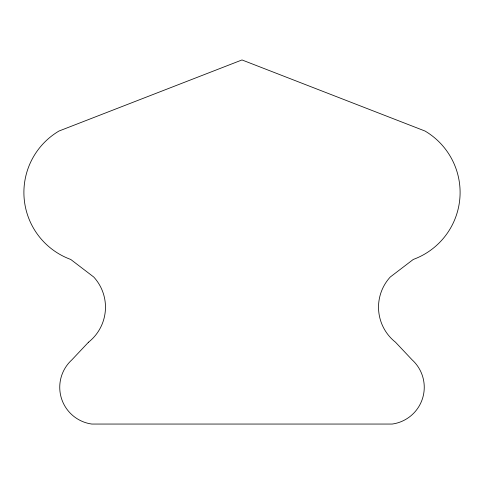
<?xml version="1.0" encoding="UTF-8"?>
<svg xmlns="http://www.w3.org/2000/svg" width="484" height="484" viewBox="0 0 484 484"><rect width="100%" height="100%" fill="white"/><g stroke="black" fill="none" stroke-linecap="round" stroke-linejoin="round"><path stroke-width="0.73" d="M88.499 342.212L71.916 359.812A37.105 37.105 0 0 0 91.809 424.051L392.191 424.051A37.105 37.105 0 0 0 412.084 359.812L395.501 342.212A44.631 44.631 0 0 1 390.237 277.042L413.263 259.454A71.323 71.323 0 0 0 425.031 131.043L242 59.949L58.969 131.043A71.323 71.323 0 0 0 70.737 259.454L93.763 277.042A44.631 44.631 0 0 1 88.499 342.212"/></g></svg>
